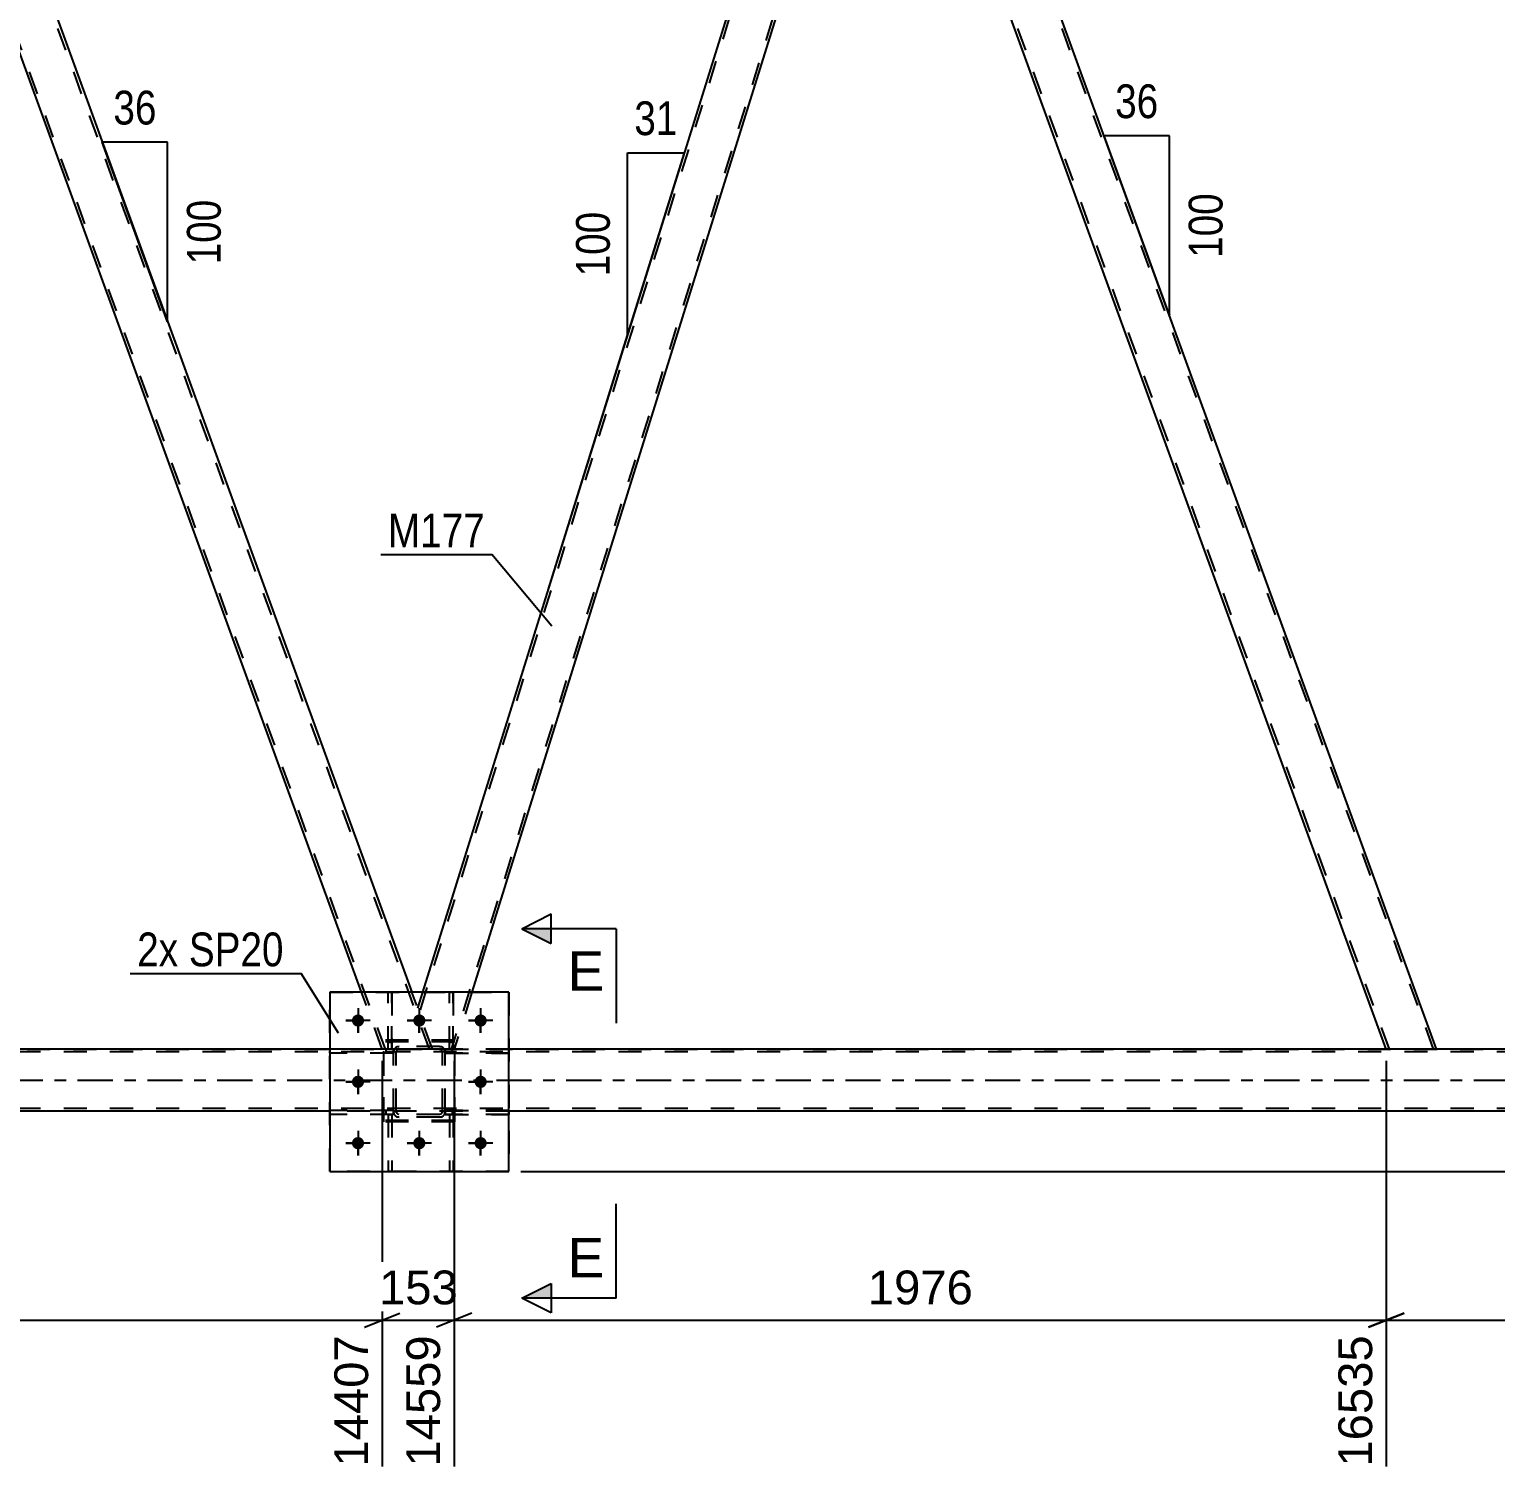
# Model space of a CAD drawing. Header units: millimetres. Extents: x 0 to 841, y 0 to 594.
# Drawn here: x 640.5 to 764.8, y 277 to 399.6 of the extents above; entities that cross this region are included whole.
import ezdxf

# ---------------------------------------------------------------- set-up
doc = ezdxf.new("R2010")
doc.units = ezdxf.units.MM
doc.linetypes.add('DXK_LINE_DOT2', pattern=[3.9198, 1.9599, -1.9599])
doc.linetypes.add('DXK_LINE_DOT3', pattern=[5.9187, 2.979, -0.9799, 0.9799, -0.9799])
doc.styles.add('Arial', font='arial.ttf', dxfattribs={"height": 0.2})
doc.styles.add('Arial Narrow', font='ARIALN.TTF', dxfattribs={"height": 0.2})

# ---------------------------------------------------------------- blocks, each defined once
blk = doc.blocks.new('Part-318892383-4343 - 4224')
at = {"color": 7, "linetype": 'DXK_LINE_DOT2'}
for p, q in [((676.56, 313.68), (670.56, 313.68)), ((670.56, 306.88), (670.56, 313.68)), ((676.56, 306.88), (676.56, 313.68)), ((676.56, 306.88), (670.56, 306.88))]:
    blk.add_line(p, q, dxfattribs=at)
blk = doc.blocks.new('Part-318892383-4348 - 4224')
at = {"color": 7, "linetype": 'DXK_LINE_DOT2'}
for p, q in [((778.64, 312.82), (94.15, 312.82)), ((240.48, 313.06), (778.64, 313.06)), ((681.16, 313.06), (665.96, 313.06)), ((778.64, 308.02), (94.15, 308.02)), ((681.16, 307.78), (665.96, 307.78))]:
    blk.add_line(p, q, dxfattribs=at)
at = {"color": 2, "linetype": 'Continuous'}
for p, q in [((665.96, 313.06), (510.89, 313.06)), ((778.64, 313.06), (681.16, 313.06)), ((665.96, 307.78), (510.89, 307.78)), ((778.64, 307.78), (681.16, 307.78))]:
    blk.add_line(p, q, dxfattribs=at)
at = {"color": 7, "linetype": 'DXK_LINE_DOT3'}
blk.add_line((94.15, 310.42), (778.64, 310.42), dxfattribs=at)
blk = doc.blocks.new('Part-318892383-4497 - 4224')
at = {"color": 7, "linetype": 'DXK_LINE_DOT2'}
for p, q in [((671.36, 307.84), (665.96, 307.84)), ((665.96, 307.52), (665.96, 307.84)), ((671.36, 307.52), (665.96, 307.52)), ((670.76, 307.52), (670.76, 307.84)), ((671.36, 307.84), (671.36, 307.52))]:
    blk.add_line(p, q, dxfattribs=at)
blk = doc.blocks.new('Part-318892383-4498 - 4224')
at = {"color": 2, "linetype": 'Continuous'}
for p, q in [((676.11, 317.88), (676.11, 317.88)), ((676.43, 317.88), (676.11, 317.88)), ((676.43, 317.88), (676.43, 317.88))]:
    blk.add_line(p, q, dxfattribs=at)
at = {"color": 7, "linetype": 'DXK_LINE_DOT2'}
for p, q in [((676.11, 313.04), (676.11, 317.88)), ((676.43, 313.04), (676.43, 317.88)), ((676.11, 313.64), (676.43, 313.64)), ((676.43, 313.04), (676.11, 313.04))]:
    blk.add_line(p, q, dxfattribs=at)
blk = doc.blocks.new('Part-318892383-4499 - 4224')
at = {"color": 2, "linetype": 'Continuous'}
for p, q in [((670.91, 317.88), (670.91, 317.88)), ((671.23, 317.88), (670.91, 317.88)), ((671.23, 317.88), (671.23, 317.88))]:
    blk.add_line(p, q, dxfattribs=at)
at = {"color": 7, "linetype": 'DXK_LINE_DOT2'}
for p, q in [((670.91, 313.04), (670.91, 317.88)), ((671.23, 313.04), (671.23, 317.88)), ((670.91, 313.64), (671.23, 313.64)), ((671.23, 313.04), (670.91, 313.04))]:
    blk.add_line(p, q, dxfattribs=at)
blk = doc.blocks.new('Part-318892383-4500 - 4224')
at = {"color": 7, "linetype": 'DXK_LINE_DOT2'}
for p, q in [((676.43, 307.52), (676.11, 307.52)), ((676.11, 307.52), (676.11, 302.68)), ((676.43, 307.52), (676.43, 302.68)), ((676.11, 306.92), (676.43, 306.92)), ((676.11, 302.68), (676.43, 302.68))]:
    blk.add_line(p, q, dxfattribs=at)
blk = doc.blocks.new('Part-318892383-4501 - 4224')
at = {"color": 7, "linetype": 'DXK_LINE_DOT2'}
for p, q in [((671.23, 307.52), (670.91, 307.52)), ((670.91, 307.52), (670.91, 302.68)), ((671.23, 307.52), (671.23, 302.68)), ((670.91, 306.92), (671.23, 306.92)), ((670.91, 302.68), (671.23, 302.68))]:
    blk.add_line(p, q, dxfattribs=at)
blk = doc.blocks.new('Part-318892383-4502 - 4224')
at = {"color": 7, "linetype": 'DXK_LINE_DOT2'}
for p, q in [((670.91, 313.04), (670.91, 317.88)), ((670.91, 317.88), (671.23, 317.88)), ((671.23, 317.88), (671.23, 313.04)), ((670.91, 313.64), (671.23, 313.64)), ((671.23, 313.04), (670.91, 313.04))]:
    blk.add_line(p, q, dxfattribs=at)
blk = doc.blocks.new('Part-318892383-4508 - 4224')
at = {"color": 7, "linetype": 'DXK_LINE_DOT2'}
for p, q in [((671.36, 313.04), (665.96, 313.04)), ((665.96, 312.72), (665.96, 313.04)), ((671.36, 312.72), (665.96, 312.72)), ((670.76, 312.72), (670.76, 313.04)), ((671.36, 313.04), (671.36, 312.72))]:
    blk.add_line(p, q, dxfattribs=at)
blk = doc.blocks.new('Part-318892383-4509 - 4224')
at = {"color": 7, "linetype": 'DXK_LINE_DOT2'}
for p, q in [((681.16, 313.04), (675.76, 313.04)), ((675.76, 313.04), (675.76, 312.72)), ((675.76, 312.72), (681.16, 312.72)), ((676.36, 312.72), (676.36, 313.04)), ((681.16, 312.72), (681.16, 313.04))]:
    blk.add_line(p, q, dxfattribs=at)
blk = doc.blocks.new('Part-318892383-4510 - 4224')
at = {"color": 7, "linetype": 'DXK_LINE_DOT2'}
for p, q in [((681.16, 307.84), (675.76, 307.84)), ((675.76, 307.84), (675.76, 307.52)), ((675.76, 307.52), (681.16, 307.52)), ((676.36, 307.52), (676.36, 307.84)), ((681.16, 307.52), (681.16, 307.84))]:
    blk.add_line(p, q, dxfattribs=at)
blk = doc.blocks.new('Part-318892383-4511 - 4224')
at = {"color": 7, "linetype": 'DXK_LINE_DOT2'}
for p, q in [((671.36, 313.04), (665.96, 313.04)), ((665.96, 313.04), (665.96, 312.72)), ((671.36, 312.72), (665.96, 312.72)), ((670.76, 312.72), (670.76, 313.04)), ((671.36, 312.72), (671.36, 313.04))]:
    blk.add_line(p, q, dxfattribs=at)
blk = doc.blocks.new('Part-318892383-4512 - 4224')
at = {"color": 7, "linetype": 'DXK_LINE_DOT2'}
for p, q in [((671.36, 307.84), (665.96, 307.84)), ((665.96, 307.84), (665.96, 307.52)), ((671.36, 307.52), (665.96, 307.52)), ((670.76, 307.52), (670.76, 307.84)), ((671.36, 307.52), (671.36, 307.84))]:
    blk.add_line(p, q, dxfattribs=at)
blk = doc.blocks.new('Part-318892383-4513 - 4224')
at = {"color": 7, "linetype": 'DXK_LINE_DOT2'}
for p, q in [((676.11, 313.04), (676.11, 317.88)), ((676.11, 317.88), (676.43, 317.88)), ((676.43, 317.88), (676.43, 313.04)), ((676.11, 313.64), (676.43, 313.64)), ((676.43, 313.04), (676.11, 313.04))]:
    blk.add_line(p, q, dxfattribs=at)
blk = doc.blocks.new('Part-318892383-4528 - 4224')
at = {"color": 2, "linetype": 'Continuous'}
for p, q in [((681.16, 317.88), (665.96, 317.88)), ((665.96, 317.88), (665.96, 302.68)), ((681.16, 302.68), (681.16, 317.88)), ((665.96, 302.68), (681.16, 302.68))]:
    blk.add_line(p, q, dxfattribs=at)
blk = doc.blocks.new('Part-318892383-4533 - 4224')
at = {"color": 7, "linetype": 'DXK_LINE_DOT2'}
for p, q in [((665.96, 302.68), (665.96, 317.88)), ((665.96, 317.88), (681.16, 317.88)), ((681.16, 317.88), (681.16, 302.68)), ((681.16, 302.68), (665.96, 302.68))]:
    blk.add_line(p, q, dxfattribs=at)
blk = doc.blocks.new('Part-318892383-4534 - 4224')
at = {"color": 7, "linetype": 'DXK_LINE_DOT2'}
for p, q in [((675.76, 312.72), (675.76, 313.04)), ((675.76, 313.04), (681.16, 313.04)), ((681.16, 312.72), (675.76, 312.72)), ((676.36, 312.72), (676.36, 313.04)), ((681.16, 313.04), (681.16, 312.72))]:
    blk.add_line(p, q, dxfattribs=at)
blk = doc.blocks.new('Part-318892383-4535 - 4224')
at = {"color": 7, "linetype": 'DXK_LINE_DOT2'}
for p, q in [((675.76, 307.52), (675.76, 307.84)), ((675.76, 307.84), (681.16, 307.84)), ((681.16, 307.52), (675.76, 307.52)), ((676.36, 307.52), (676.36, 307.84)), ((681.16, 307.84), (681.16, 307.52))]:
    blk.add_line(p, q, dxfattribs=at)
blk = doc.blocks.new('Part-318892383-4537 - 4224')
at = {"color": 7, "linetype": 'DXK_LINE_DOT2'}
for p, q in [((676.11, 307.52), (676.43, 307.52)), ((676.11, 307.52), (676.11, 302.68)), ((676.43, 307.52), (676.43, 302.68)), ((676.11, 306.92), (676.43, 306.92)), ((676.43, 302.68), (676.11, 302.68))]:
    blk.add_line(p, q, dxfattribs=at)
blk = doc.blocks.new('Part-318892383-4538 - 4224')
at = {"color": 7, "linetype": 'DXK_LINE_DOT2'}
for p, q in [((670.91, 307.52), (671.23, 307.52)), ((670.91, 307.52), (670.91, 302.68)), ((671.23, 307.52), (671.23, 302.68)), ((670.91, 306.92), (671.23, 306.92)), ((671.23, 302.68), (670.91, 302.68))]:
    blk.add_line(p, q, dxfattribs=at)
blk = doc.blocks.new('Part-318892383-4539 - 4224')
at = {"color": 7, "linetype": 'DXK_LINE_DOT2'}
for p, q in [((671.36, 312.8), (671.37, 312.82)), ((671.37, 312.82), (671.36, 312.8)), ((671.36, 307.76), (671.36, 312.8)), ((671.37, 312.82), (671.4, 312.98)), ((671.4, 312.98), (671.37, 312.82)), ((671.6, 312.8), (671.62, 312.89)), ((671.61, 312.82), (671.6, 312.8)), ((671.6, 307.76), (671.6, 312.8)), ((671.62, 312.89), (671.67, 312.97)), ((671.66, 313.24), (671.84, 313.28)), ((671.84, 313.28), (671.66, 313.24)), ((671.67, 312.97), (671.75, 313.02)), ((671.75, 313.02), (671.84, 313.04)), ((675.28, 313.28), (671.84, 313.28)), ((671.84, 313.04), (675.28, 313.04)), ((675.28, 313.28), (675.46, 313.24)), ((675.46, 313.24), (675.28, 313.28)), ((675.28, 313.04), (675.37, 313.02)), ((675.37, 313.02), (675.45, 312.97)), ((675.45, 312.97), (675.5, 312.89)), ((675.52, 312.8), (675.5, 312.89)), ((675.52, 312.82), (675.52, 312.8)), ((675.52, 307.76), (675.52, 312.8)), ((675.72, 312.98), (675.76, 312.82)), ((675.76, 312.82), (675.72, 312.98)), ((675.76, 312.82), (675.76, 312.8)), ((675.76, 312.8), (675.76, 312.82)), ((675.76, 307.76), (675.76, 312.8)), ((671.4, 307.58), (671.36, 307.76)), ((671.36, 307.76), (671.4, 307.58)), ((671.62, 307.67), (671.6, 307.76)), ((671.67, 307.59), (671.62, 307.67)), ((671.84, 307.28), (671.66, 307.32)), ((671.66, 307.32), (671.84, 307.28)), ((671.75, 307.54), (671.67, 307.59)), ((671.84, 307.52), (671.75, 307.54)), ((675.28, 307.52), (671.84, 307.52)), ((675.28, 307.28), (671.84, 307.28)), ((675.37, 307.54), (675.28, 307.52)), ((675.46, 307.32), (675.28, 307.28)), ((675.28, 307.28), (675.46, 307.32)), ((675.45, 307.59), (675.37, 307.54)), ((675.5, 307.67), (675.45, 307.59)), ((675.52, 307.76), (675.5, 307.67)), ((675.76, 307.76), (675.72, 307.58)), ((675.72, 307.58), (675.76, 307.76))]:
    blk.add_line(p, q, dxfattribs=at)
at = {"color": 7, "linetype": 'DXK_LINE_DOT3'}
blk.add_line((673.56, 310.28), (673.56, 310.28), dxfattribs=at)
at = {"color": 7, "linetype": 'DXK_LINE_DOT2'}
for centre, start, end in [((671.84, 312.8), 112.5, 157.5), ((671.84, 312.8), 112.5, 157.5), ((675.28, 312.8), 22.5, 67.5), ((675.28, 312.8), 22.5, 67.5), ((671.84, 307.76), 202.5, 247.5), ((671.84, 307.76), 202.5, 247.5), ((675.28, 307.76), 292.5, 337.5), ((675.28, 307.76), 292.5, 337.5)]:
    blk.add_arc(centre, 0.48, start, end, dxfattribs=at)
blk = doc.blocks.new('Part-318892383-4540 - 4224')
at = {"color": 7, "linetype": 'DXK_LINE_DOT2'}
for p, q in [((676.56, 313.81), (670.56, 313.81)), ((670.56, 307.01), (670.56, 313.81)), ((676.56, 307.01), (676.56, 313.81)), ((676.56, 307.01), (670.56, 307.01))]:
    blk.add_line(p, q, dxfattribs=at)
blk = doc.blocks.new('Part-318892383-4546 - 4224')
at = {"color": 7, "linetype": 'DXK_LINE_DOT2'}
for p, q in [((671.36, 312.8), (671.4, 312.98)), ((671.4, 312.98), (671.36, 312.8)), ((671.36, 307.76), (671.36, 312.8)), ((671.6, 312.8), (671.62, 312.89)), ((671.6, 307.76), (671.6, 312.8)), ((671.62, 312.89), (671.67, 312.97)), ((671.66, 313.24), (671.84, 313.28)), ((671.84, 313.28), (671.66, 313.24)), ((671.67, 312.97), (671.75, 313.02)), ((671.75, 313.02), (671.84, 313.04)), ((675.28, 313.28), (671.84, 313.28)), ((671.84, 313.04), (675.28, 313.04)), ((675.28, 313.28), (675.46, 313.24)), ((675.46, 313.24), (675.28, 313.28)), ((675.28, 313.04), (675.37, 313.02)), ((675.37, 313.02), (675.45, 312.97)), ((675.45, 312.97), (675.5, 312.89)), ((675.5, 312.89), (675.52, 312.8)), ((675.52, 307.76), (675.52, 312.8)), ((675.72, 312.98), (675.76, 312.8)), ((675.76, 312.8), (675.72, 312.98)), ((675.76, 307.76), (675.76, 312.8)), ((671.4, 307.58), (671.36, 307.76)), ((671.36, 307.76), (671.4, 307.58)), ((671.62, 307.67), (671.6, 307.76)), ((671.67, 307.59), (671.62, 307.67)), ((671.84, 307.28), (671.66, 307.32)), ((671.66, 307.32), (671.84, 307.28)), ((671.75, 307.54), (671.67, 307.59)), ((671.84, 307.52), (671.75, 307.54)), ((675.28, 307.52), (671.84, 307.52)), ((675.28, 307.28), (671.84, 307.28)), ((675.37, 307.54), (675.28, 307.52)), ((675.46, 307.32), (675.28, 307.28)), ((675.28, 307.28), (675.46, 307.32)), ((675.45, 307.59), (675.37, 307.54)), ((675.5, 307.67), (675.45, 307.59)), ((675.52, 307.76), (675.5, 307.67)), ((675.76, 307.76), (675.72, 307.58)), ((675.72, 307.58), (675.76, 307.76))]:
    blk.add_line(p, q, dxfattribs=at)
at = {"color": 7, "linetype": 'DXK_LINE_DOT3'}
blk.add_line((673.56, 310.28), (673.56, 310.28), dxfattribs=at)
at = {"color": 7, "linetype": 'DXK_LINE_DOT2'}
for centre, start, end in [((671.84, 312.8), 112.5, 157.5), ((671.84, 312.8), 112.5, 157.5), ((675.28, 312.8), 22.5, 67.5), ((675.28, 312.8), 22.5, 67.5), ((671.84, 307.76), 202.5, 247.5), ((671.84, 307.76), 202.5, 247.5), ((675.28, 307.76), 292.5, 337.5), ((675.28, 307.76), 292.5, 337.5)]:
    blk.add_arc(centre, 0.48, start, end, dxfattribs=at)
blk = doc.blocks.new('Bolt-318892383-4566 - 4224')
at = {"linetype": 'Continuous'}
for points in [[(668.88, 315.48, -1), (667.84, 315.48, -1)], [(674.08, 315.48, -1), (673.04, 315.48, -1)], [(679.28, 315.48, -1), (678.24, 315.48, -1)], [(668.88, 310.28, -1), (667.84, 310.28, -1)], [(679.28, 310.28, -1), (678.24, 310.28, -1)], [(668.88, 305.08, -1), (667.84, 305.08, -1)], [(674.08, 305.08, -1), (673.04, 305.08, -1)], [(679.28, 305.08, -1), (678.24, 305.08, -1)]]:
    blk.add_hatch(color=1, dxfattribs=at).paths.add_polyline_path(points)
at = {"color": 1, "linetype": 'Continuous'}
for p, q in [((668.36, 316.52), (668.36, 314.44)), ((673.56, 316.52), (673.56, 314.44)), ((678.76, 316.52), (678.76, 314.44)), ((669.4, 315.48), (667.32, 315.48)), ((674.6, 315.48), (672.52, 315.48)), ((679.8, 315.48), (677.72, 315.48)), ((668.36, 311.32), (668.36, 309.24)), ((678.76, 311.32), (678.76, 309.24)), ((669.4, 310.28), (667.32, 310.28)), ((679.8, 310.28), (677.72, 310.28)), ((668.36, 306.12), (668.36, 304.04)), ((673.56, 306.12), (673.56, 304.04)), ((678.76, 306.12), (678.76, 304.04)), ((669.4, 305.08), (667.32, 305.08)), ((674.6, 305.08), (672.52, 305.08)), ((679.8, 305.08), (677.72, 305.08))]:
    blk.add_line(p, q, dxfattribs=at)
blk = doc.blocks.new('Bolt-318892383-4567 - 4224')
at = {"color": 1, "linetype": 'Continuous'}
for p, q in [((668.36, 316.52), (668.36, 315.83)), ((673.56, 316.52), (673.56, 315.83)), ((678.76, 316.52), (678.76, 315.83)), ((667.32, 315.48), (668.01, 315.48)), ((668.36, 314.44), (668.36, 315.13)), ((669.4, 315.48), (668.71, 315.48)), ((672.52, 315.48), (673.21, 315.48)), ((673.56, 314.44), (673.56, 315.13)), ((674.6, 315.48), (673.91, 315.48)), ((677.72, 315.48), (678.41, 315.48)), ((678.76, 314.44), (678.76, 315.13)), ((679.8, 315.48), (679.11, 315.48)), ((668.36, 311.32), (668.36, 310.63)), ((678.76, 311.32), (678.76, 310.63)), ((667.32, 310.28), (668.01, 310.28)), ((668.36, 309.24), (668.36, 309.93)), ((669.4, 310.28), (668.71, 310.28)), ((677.72, 310.28), (678.41, 310.28)), ((678.76, 309.24), (678.76, 309.93)), ((679.8, 310.28), (679.11, 310.28)), ((668.36, 306.12), (668.36, 305.43)), ((673.56, 306.12), (673.56, 305.43)), ((678.76, 306.12), (678.76, 305.43)), ((667.32, 305.08), (668.01, 305.08)), ((668.36, 304.04), (668.36, 304.73)), ((669.4, 305.08), (668.71, 305.08)), ((672.52, 305.08), (673.21, 305.08)), ((673.56, 304.04), (673.56, 304.73)), ((674.6, 305.08), (673.91, 305.08)), ((677.72, 305.08), (678.41, 305.08)), ((678.76, 304.04), (678.76, 304.73)), ((679.8, 305.08), (679.11, 305.08))]:
    blk.add_line(p, q, dxfattribs=at)
blk = doc.blocks.new('Part-318892383-4650 - 4224')
at = {"color": 7, "linetype": 'DXK_LINE_DOT2'}
for p, q in [((710.37, 434.28), (673.55, 316.16)), ((710.15, 434.28), (711.43, 434.28)), ((711.58, 433.88), (711.43, 434.28)), ((712.85, 430.4), (676.27, 313.06)), ((673.83, 317.88), (673.41, 316.53)), ((678.02, 317.88), (676.52, 313.06)), ((674.68, 313.06), (673.41, 316.53)), ((676.52, 313.06), (674.68, 313.06))]:
    blk.add_line(p, q, dxfattribs=at)
at = {"color": 2, "linetype": 'Continuous'}
for p, q in [((710.12, 434.28), (673.83, 317.88)), ((710.15, 434.28), (710.12, 434.28)), ((710.18, 434.28), (710.15, 434.28)), ((711.58, 433.88), (712.98, 430.03)), ((712.98, 430.03), (678.02, 317.88))]:
    blk.add_line(p, q, dxfattribs=at)
blk = doc.blocks.new('Part-318892383-4664 - 4224')
at = {"color": 7, "linetype": 'DXK_LINE_DOT2'}
for p, q in [((715.69, 434.28), (711.43, 434.28)), ((712.98, 430.03), (711.43, 434.28)), ((755.81, 313.06), (711.69, 434.28)), ((759.56, 313.06), (715.44, 434.28)), ((715.84, 433.88), (715.69, 434.28)), ((759.81, 313.06), (755.55, 313.06))]:
    blk.add_line(p, q, dxfattribs=at)
at = {"color": 2, "linetype": 'Continuous'}
for p, q in [((759.81, 313.06), (715.84, 433.88)), ((755.55, 313.06), (712.98, 430.03))]:
    blk.add_line(p, q, dxfattribs=at)
blk = doc.blocks.new('Part-318892383-4669 - 4224')
at = {"color": 2, "linetype": 'Continuous'}
for p, q in [((630.56, 434.28), (626.3, 434.28)), ((630.56, 434.28), (672.92, 317.88)), ((668.67, 317.88), (627.85, 430.03))]:
    blk.add_line(p, q, dxfattribs=at)
at = {"color": 7, "linetype": 'DXK_LINE_DOT2'}
for p, q in [((626.3, 434.28), (627.85, 430.03)), ((670.68, 313.06), (626.56, 434.28)), ((626.56, 434.28), (626.57, 434.28)), ((674.42, 313.06), (630.3, 434.28)), ((670.42, 313.06), (668.67, 317.88)), ((674.68, 313.06), (672.92, 317.88)), ((674.68, 313.06), (670.42, 313.06))]:
    blk.add_line(p, q, dxfattribs=at)
blk = doc.blocks.new('AngleDimension-318892383-5762 - 4224')
at = {"color": 7, "linetype": 'Continuous'}
for p, q in [((691.21, 389.08), (696.03, 389.08)), ((691.21, 373.61), (696.03, 389.08)), ((691.21, 373.61), (691.21, 389.08)), ((684.47, 351.99), (691.21, 373.61))]:
    blk.add_line(p, q, dxfattribs=at)
at = {"color": 0}
for points in [[(696.04, 389.98), (696.04, 394.18), (691.19, 394.18), (691.19, 389.98)], [(690.31, 384.69), (686.11, 384.69), (686.11, 378), (690.31, 378)]]:
    blk.add_wipeout(points, dxfattribs=at)
at = {"color": 3, "style": 'Arial Narrow'}
blk.add_text('31', height=2.863, dxfattribs=at).set_placement((691.79, 390.58))
blk.add_text('100', height=2.863, rotation=90.0002, dxfattribs=at).set_placement((689.71, 378.6))
blk = doc.blocks.new('AngleDimension-318892383-4728 - 4224')
at = {"color": 7, "linetype": 'Continuous'}
for p, q in [((737.16, 390.52), (731.62, 390.52)), ((737.16, 375.3), (731.62, 390.52)), ((737.16, 375.3), (737.16, 390.52)), ((737.1, 375.45), (737.16, 375.3))]:
    blk.add_line(p, q, dxfattribs=at)
at = {"color": 0}
for points in [[(736.82, 391.42), (736.82, 395.62), (731.96, 395.62), (731.96, 391.42)], [(742.26, 386.25), (738.06, 386.25), (738.06, 379.57), (742.26, 379.57)]]:
    blk.add_wipeout(points, dxfattribs=at)
at = {"color": 3, "style": 'Arial Narrow'}
blk.add_text('36', height=2.863, dxfattribs=at).set_placement((732.56, 392.02))
blk.add_text('100', height=2.863, rotation=90.0002, dxfattribs=at).set_placement((741.66, 380.17))
blk = doc.blocks.new('AngleDimension-318892383-4742 - 4224')
at = {"color": 7, "linetype": 'Continuous'}
for p, q in [((647.41, 387.99), (646.68, 389.98)), ((652.22, 389.98), (646.68, 389.98)), ((652.22, 374.75), (646.68, 389.98)), ((652.22, 374.75), (652.22, 389.98))]:
    blk.add_line(p, q, dxfattribs=at)
at = {"color": 0}
for points in [[(651.88, 390.88), (651.88, 395.08), (647.02, 395.08), (647.02, 390.88)], [(657.32, 385.71), (653.12, 385.71), (653.12, 379.02), (657.32, 379.02)]]:
    blk.add_wipeout(points, dxfattribs=at)
at = {"color": 3, "style": 'Arial Narrow'}
blk.add_text('36', height=2.863, dxfattribs=at).set_placement((647.62, 391.48))
blk.add_text('100', height=2.863, rotation=90.0002, dxfattribs=at).set_placement((656.72, 379.62))
blk = doc.blocks.new('StraightDimension-318892383-5125 - 4224')
at = {"color": 7, "linetype": 'Continuous'}
for p, q in [((591.39, 312.06), (591.39, 277.65)), ((670.42, 312.06), (670.42, 277.65)), ((592.89, 290.66), (589.89, 289.46)), ((591.39, 290.06), (670.42, 290.06)), ((668.92, 289.46), (671.92, 290.66))]:
    blk.add_line(p, q, dxfattribs=at)
at = {"color": 0}
blk.add_wipeout([(635.95, 290.81), (635.95, 295.01), (625.86, 295.01), (625.86, 290.81)], dxfattribs=at)
at = {"color": 3, "style": 'Arial'}
blk.add_text('1976', height=2.865, dxfattribs=at).set_placement((626.46, 291.41))
at = {"color": 0, "linetype": 'Continuous'}
blk.add_wipeout([(669.82, 289.36), (665.62, 289.36), (665.62, 277.05), (669.82, 277.05)], dxfattribs=at)
at = {"color": 3, "linetype": 'Continuous', "style": 'Arial'}
blk.add_text('14407', height=2.865, rotation=90.0002, dxfattribs=at).set_placement((669.22, 277.65))
blk = doc.blocks.new('StraightDimension-318892383-5141 - 4224')
at = {"color": 7, "linetype": 'Continuous'}
for p, q in [((670.42, 312.06), (670.42, 277.65)), ((676.52, 312.06), (676.52, 277.65)), ((668.92, 289.46), (671.92, 290.66)), ((670.42, 290.06), (676.52, 290.06)), ((678.02, 290.66), (675.02, 289.46))]:
    blk.add_line(p, q, dxfattribs=at)
at = {"color": 0}
blk.add_wipeout([(677.41, 290.81), (677.41, 295.01), (669.54, 295.01), (669.54, 290.81)], dxfattribs=at)
at = {"color": 0, "linetype": 'Continuous'}
blk.add_wipeout([(675.92, 289.36), (671.72, 289.36), (671.72, 277.05), (675.92, 277.05)], dxfattribs=at)
at = {"color": 3, "style": 'Arial'}
blk.add_text('153', height=2.865, dxfattribs=at).set_placement((670.14, 291.41))
at = {"color": 3, "linetype": 'Continuous', "style": 'Arial'}
blk.add_text('14559', height=2.865, rotation=90.0002, dxfattribs=at).set_placement((675.32, 277.65))
blk = doc.blocks.new('StraightDimension-318892383-5161 - 4224')
at = {"color": 7, "linetype": 'Continuous'}
for p, q in [((676.52, 312.06), (676.52, 277.65)), ((755.55, 312.06), (755.55, 277.65)), ((678.02, 290.66), (675.02, 289.46)), ((676.52, 290.06), (755.55, 290.06)), ((754.05, 289.46), (757.05, 290.66))]:
    blk.add_line(p, q, dxfattribs=at)
at = {"color": 0}
blk.add_wipeout([(721.09, 290.81), (721.09, 295.01), (710.99, 295.01), (710.99, 290.81)], dxfattribs=at)
at = {"color": 3, "style": 'Arial'}
blk.add_text('1976', height=2.865, dxfattribs=at).set_placement((711.59, 291.41))
at = {"color": 0, "linetype": 'Continuous'}
blk.add_wipeout([(754.95, 289.36), (750.75, 289.36), (750.75, 277.05), (754.95, 277.05)], dxfattribs=at)
at = {"color": 3, "linetype": 'Continuous', "style": 'Arial'}
blk.add_text('16535', height=2.865, rotation=90.0002, dxfattribs=at).set_placement((754.35, 277.65))
blk = doc.blocks.new('StraightDimension-318892383-5181 - 4224')
at = {"color": 7, "linetype": 'Continuous'}
for p, q in [((755.55, 312.06), (755.55, 277.65)), ((787.26, 306.78), (787.26, 277.65)), ((757.05, 290.66), (754.05, 289.46)), ((755.55, 290.06), (787.26, 290.06)), ((785.76, 289.46), (788.76, 290.66))]:
    blk.add_line(p, q, dxfattribs=at)
at = {"color": 0}
blk.add_wipeout([(776.45, 290.81), (776.45, 295.01), (766.36, 295.01), (766.36, 290.81)], dxfattribs=at)
at = {"color": 3, "style": 'Arial'}
blk.add_text('1790', height=2.865, dxfattribs=at).set_placement((766.96, 291.41))
at = {"color": 0, "linetype": 'Continuous'}
blk.add_wipeout([(786.66, 289.36), (782.46, 289.36), (782.46, 277.05), (786.66, 277.05)], dxfattribs=at)
at = {"color": 3, "linetype": 'Continuous', "style": 'Arial'}
blk.add_text('18326', height=2.865, rotation=90.0002, dxfattribs=at).set_placement((786.06, 277.65))
blk = doc.blocks.new('StraightDimension-318892383-14630 - 4224')
at = {"color": 7, "linetype": 'Continuous'}
blk.add_line((682.16, 302.68), (813.79, 302.68), dxfattribs=at)
blk = doc.blocks.new('Mark-318892383-4646 - 4224')
at = {"color": 0}
blk.add_wipeout([(679.12, 355.61), (679.12, 358.61), (670.9, 358.61), (670.9, 355.61)], dxfattribs=at)
blk.add_wipeout([(679.12, 355.61), (679.12, 358.61), (670.9, 358.61), (670.9, 355.61)], dxfattribs=at)
at = {"color": 30, "linetype": 'Continuous'}
for p in [(670.3, 355.01), (684.79, 348.94)]:
    blk.add_line(p, (679.72, 355.01), dxfattribs=at)
at = {"color": 3, "style": 'Arial Narrow'}
blk.add_text('M177', height=2.863, dxfattribs=at).set_placement((670.9, 355.61))
blk = doc.blocks.new('SectionMark-318892383-5799 - 4224')
at = {"linetype": 'Continuous'}
for points in [[(684.74, 323.27), (684.74, 322.02), (682.24, 323.27)], [(684.74, 293.19), (684.74, 291.94), (682.24, 291.94)]]:
    blk.add_hatch(color=6, dxfattribs=at).paths.add_polyline_path(points)
at = {"color": 6, "linetype": 'Continuous'}
for p, q in [((682.24, 323.27), (684.74, 324.52)), ((684.74, 322.02), (684.74, 324.52)), ((690.24, 323.27), (682.24, 323.27)), ((682.24, 323.27), (684.74, 322.02)), ((690.24, 323.27), (690.24, 315.27)), ((690.24, 291.94), (690.24, 299.94)), ((682.24, 291.94), (684.74, 293.19)), ((684.74, 293.19), (684.74, 290.69)), ((690.24, 291.94), (682.24, 291.94)), ((684.74, 290.69), (682.24, 291.94))]:
    blk.add_line(p, q, dxfattribs=at)
at = {"color": 0, "linetype": 'Continuous'}
for points in [[(689.24, 318.02), (689.24, 321.52), (686.13, 321.52), (686.13, 318.02)], [(689.24, 293.69), (689.24, 297.19), (686.13, 297.19), (686.13, 293.69)]]:
    blk.add_wipeout(points, dxfattribs=at)
at = {"color": 3, "linetype": 'Continuous', "style": 'Arial'}
for p in [(686.13, 318.02), (686.13, 293.69)]:
    blk.add_text('E', height=3.34, dxfattribs=at).set_placement(p)
blk = doc.blocks.new('MarkSet-318892383-5869 - 4224')
at = {"color": 30, "linetype": 'Continuous'}
blk.add_line((666.7, 314.42), (663.55, 319.48), dxfattribs=at)
at = {"color": 0}
for points in [[(653.12, 320.08), (653.12, 323.08), (649.64, 323.08), (649.64, 320.08)], [(662.05, 320.08), (662.05, 323.08), (654.02, 323.08), (654.02, 320.08)]]:
    blk.add_wipeout(points, dxfattribs=at)
for points in [[(653.12, 320.08), (653.12, 323.08), (649.64, 323.08), (649.64, 320.08)], [(662.05, 320.08), (662.05, 323.08), (654.02, 323.08), (654.02, 320.08)]]:
    blk.add_wipeout(points, dxfattribs=at)
at = {"color": 30, "linetype": 'Continuous'}
blk.add_line((649.04, 319.48), (663.55, 319.48), dxfattribs=at)
at = {"color": 3, "style": 'Arial Narrow'}
for s, p in [('2x', (649.64, 320.08)), ('SP20', (654.02, 320.08))]:
    blk.add_text(s, height=2.863, dxfattribs=at).set_placement(p)

msp = doc.modelspace()

# ---------------------------------------------------------------- block references
for name in ['Part-318892383-4669 - 4224', 'Part-318892383-4650 - 4224', 'Part-318892383-4664 - 4224', 'Part-318892383-4528 - 4224', 'Part-318892383-4533 - 4224', 'Part-318892383-4499 - 4224', 'Part-318892383-4502 - 4224', 'Part-318892383-4498 - 4224', 'Part-318892383-4513 - 4224', 'Bolt-318892383-4566 - 4224', 'Bolt-318892383-4567 - 4224', 'Part-318892383-4540 - 4224', 'Part-318892383-4343 - 4224', 'Part-318892383-4348 - 4224', 'Part-318892383-4508 - 4224', 'Part-318892383-4511 - 4224', 'Part-318892383-4539 - 4224', 'Part-318892383-4546 - 4224', 'Part-318892383-4509 - 4224', 'Part-318892383-4534 - 4224', 'Part-318892383-4497 - 4224', 'Part-318892383-4512 - 4224', 'Part-318892383-4501 - 4224', 'Part-318892383-4538 - 4224', 'Part-318892383-4510 - 4224', 'Part-318892383-4535 - 4224', 'Part-318892383-4500 - 4224', 'Part-318892383-4537 - 4224']:
    msp.add_blockref(name, (0, 0))

# ---------------------------------------------------------------- next in the draw order: block references
for name in ['AngleDimension-318892383-4728 - 4224', 'AngleDimension-318892383-4742 - 4224', 'AngleDimension-318892383-5762 - 4224', 'MarkSet-318892383-5869 - 4224', 'StraightDimension-318892383-5125 - 4224']:
    msp.add_blockref(name, (0, 0))

# ---------------------------------------------------------------- next in the draw order: block references
msp.add_blockref('StraightDimension-318892383-5141 - 4224', (0, 0))

# ---------------------------------------------------------------- next in the draw order: block references
msp.add_blockref('StraightDimension-318892383-5161 - 4224', (0, 0))

# ---------------------------------------------------------------- next in the draw order: block references
msp.add_blockref('StraightDimension-318892383-5181 - 4224', (0, 0))

# ---------------------------------------------------------------- next in the draw order: block references
msp.add_blockref('StraightDimension-318892383-14630 - 4224', (0, 0))

# ---------------------------------------------------------------- next in the draw order: block references
for name in ['Mark-318892383-4646 - 4224', 'SectionMark-318892383-5799 - 4224']:
    msp.add_blockref(name, (0, 0))

doc.saveas('drawing.dxf')
